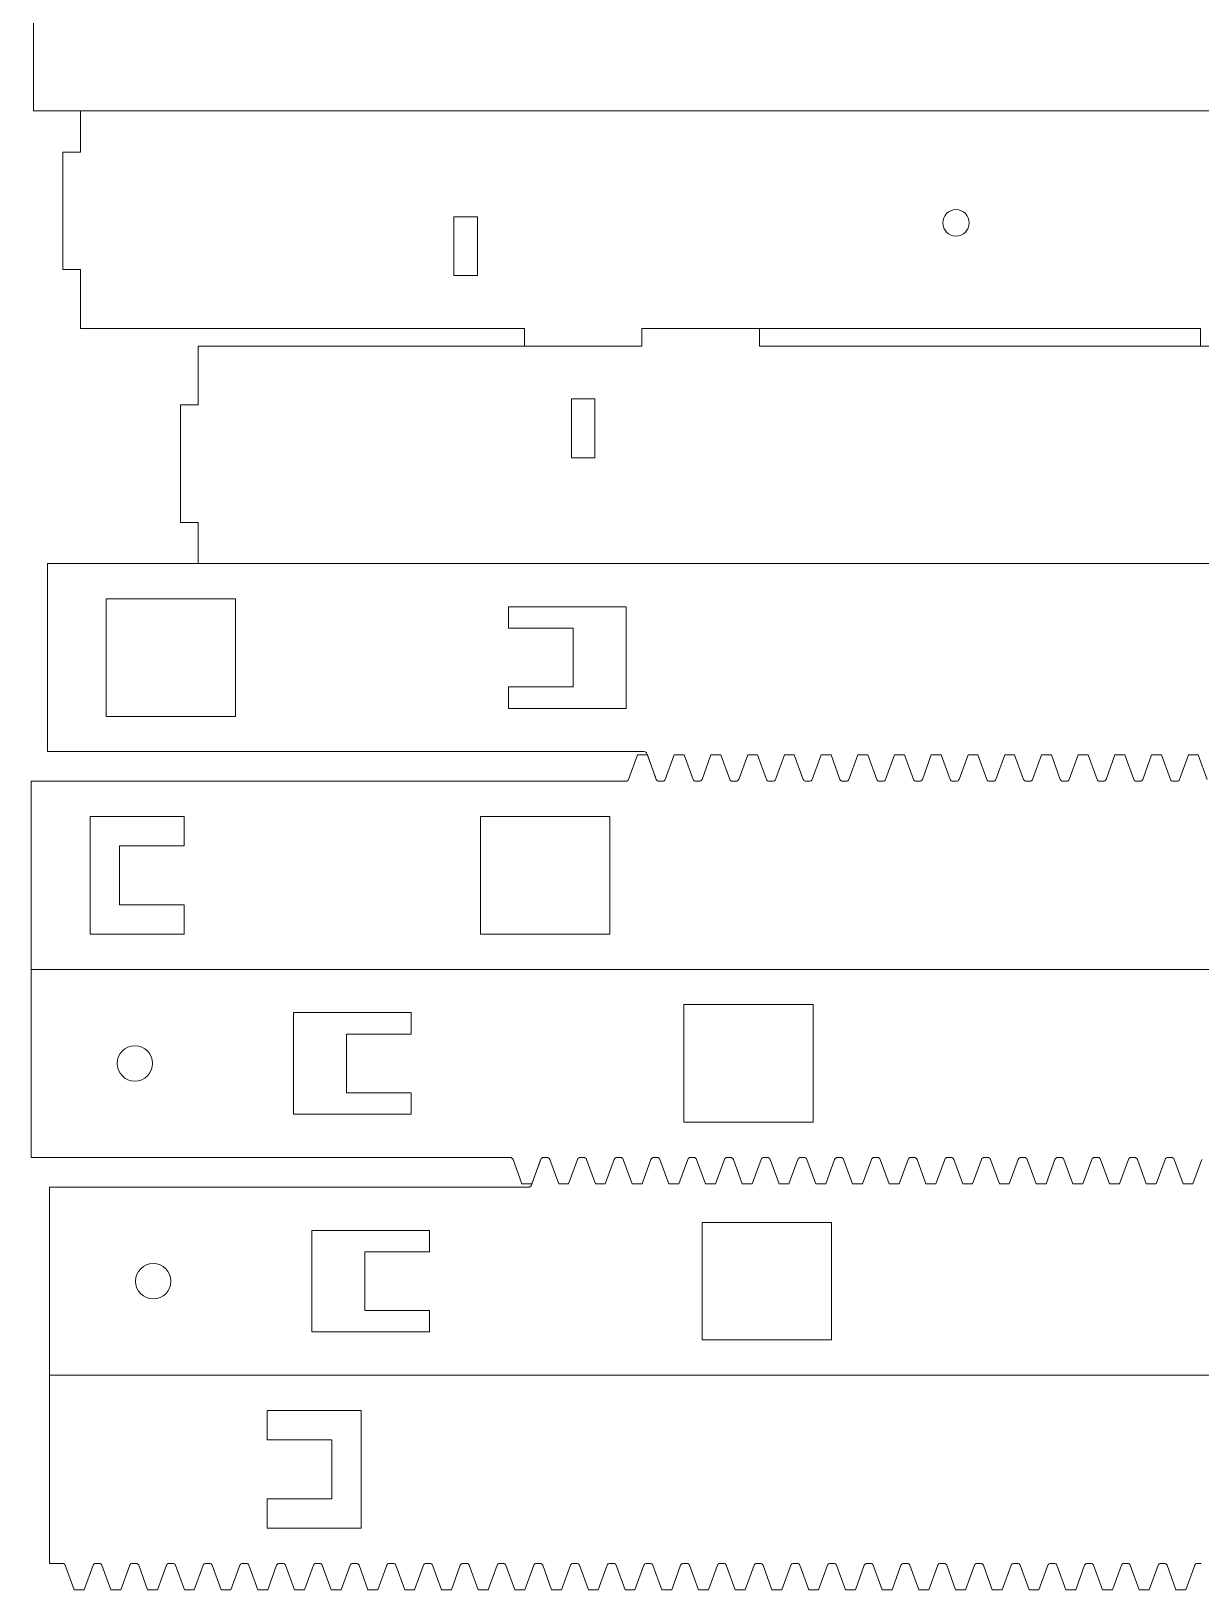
# Model space of a CAD drawing. Header units: millimetres. Extents: x -605 to 605, y -148 to 150.
# Drawn here: x -604.6 to -505.1, y -145.6 to -13.1 of the extents above; entities that cross this region are included whole.
import ezdxf

# ---------------------------------------------------------------- set-up
doc = ezdxf.new("R2010")
doc.units = ezdxf.units.MM
doc.header["$MEASUREMENT"] = 0
doc.layers.add('Default', color=7, linetype='Continuous')
doc.layers.add('PHOTOGATE_OBSTRU', color=7, linetype='Continuous')

msp = doc.modelspace()

# ---------------------------------------------------------------- linework, layer by layer
at = {"layer": 'Default', "lineweight": 9}
for points in [[(-553.7861, -76.7102), (-553.027, -74.6247), (-552.1842, -74.6247), (-551.4251, -76.7102)], [(-550.6633, -76.7102), (-549.9042, -74.6247), (-549.0614, -74.6247), (-548.3023, -76.7102)], [(-547.5405, -76.7102), (-546.7814, -74.6247), (-545.9386, -74.6247), (-545.1795, -76.7102)], [(-544.4177, -76.7102), (-543.6586, -74.6247), (-542.8158, -74.6247), (-542.0567, -76.7102)], [(-541.2949, -76.7102), (-540.5358, -74.6247), (-539.6929, -74.6247), (-538.9339, -76.7102)], [(-538.1721, -76.7102), (-537.413, -74.6247), (-536.5701, -74.6247), (-535.8111, -76.7102)], [(-535.0493, -76.7102), (-534.2902, -74.6247), (-533.4473, -74.6247), (-532.6883, -76.7102)], [(-531.9264, -76.7102), (-531.1674, -74.6247), (-530.3245, -74.6247), (-529.5655, -76.7102)], [(-528.8036, -76.7102), (-528.0446, -74.6247), (-527.2017, -74.6247), (-526.4427, -76.7102)], [(-525.6808, -76.7102), (-524.9218, -74.6247), (-524.0789, -74.6247), (-523.3199, -76.7102)], [(-522.558, -76.7102), (-521.799, -74.6247), (-520.9561, -74.6247), (-520.197, -76.7102)], [(-519.4352, -76.7102), (-518.6762, -74.6247), (-517.8333, -74.6247), (-517.0742, -76.7102)], [(-516.3124, -76.7102), (-515.5533, -74.6247), (-514.7105, -74.6247), (-513.9514, -76.7102)], [(-513.1896, -76.7102), (-512.4305, -74.6247), (-511.5877, -74.6247), (-510.8286, -76.7102)], [(-510.0668, -76.7102), (-509.3077, -74.6247), (-508.4649, -74.6247), (-507.7058, -76.7102)], [(-506.944, -76.7102), (-506.1849, -74.6247), (-505.3421, -74.6247), (-504.583, -76.7102)], [(-373.1902, -76.8747), (-322.2778, -76.8747), (-322.2778, -92.8747), (-604.5804, -92.8747), (-604.5804, -76.8747), (-554.021, -76.8747)], [(-551.1902, -76.8747), (-550.8982, -76.8747)], [(-548.0674, -76.8747), (-547.7754, -76.8747)], [(-544.9446, -76.8747), (-544.6526, -76.8747)], [(-541.8218, -76.8747), (-541.5298, -76.8747)], [(-538.699, -76.8747), (-538.407, -76.8747)], [(-535.5762, -76.8747), (-535.2842, -76.8747)], [(-532.4533, -76.8747), (-532.1614, -76.8747)], [(-529.3305, -76.8747), (-529.0386, -76.8747)], [(-526.2077, -76.8747), (-525.9158, -76.8747)], [(-523.0849, -76.8747), (-522.7929, -76.8747)], [(-519.9621, -76.8747), (-519.6701, -76.8747)], [(-516.8393, -76.8747), (-516.5473, -76.8747)], [(-513.7165, -76.8747), (-513.4245, -76.8747)], [(-510.5937, -76.8747), (-510.3017, -76.8747)], [(-507.4709, -76.8747), (-507.1789, -76.8747)], [(-383.0137, -108.8747), (-381.9136, -108.8747), (-381.9136, -92.8747), (-604.5804, -92.8747), (-604.5804, -108.8747), (-563.8446, -108.8747)], [(-563.6096, -109.0392), (-562.8506, -111.1247), (-562.0077, -111.1247), (-561.2486, -109.0392)], [(-561.0137, -108.8747), (-560.7217, -108.8747)], [(-560.4868, -109.0392), (-559.7278, -111.1247), (-558.8849, -111.1247), (-558.1258, -109.0392)], [(-557.8909, -108.8747), (-557.5989, -108.8747)], [(-557.364, -109.0392), (-556.605, -111.1247), (-555.7621, -111.1247), (-555.003, -109.0392)], [(-554.7681, -108.8747), (-554.4761, -108.8747)], [(-554.2412, -109.0392), (-553.4821, -111.1247), (-552.6393, -111.1247), (-551.8802, -109.0392)], [(-551.6453, -108.8747), (-551.3533, -108.8747)], [(-551.1184, -109.0392), (-550.3593, -111.1247), (-549.5165, -111.1247), (-548.7574, -109.0392)], [(-548.5225, -108.8747), (-548.2305, -108.8747)], [(-547.9956, -109.0392), (-547.2365, -111.1247), (-546.3937, -111.1247), (-545.6346, -109.0392)], [(-545.3997, -108.8747), (-545.1077, -108.8747)], [(-544.8728, -109.0392), (-544.1137, -111.1247), (-543.2709, -111.1247), (-542.5118, -109.0392)], [(-542.2769, -108.8747), (-541.9849, -108.8747)], [(-541.75, -109.0392), (-540.9909, -111.1247), (-540.1481, -111.1247), (-539.389, -109.0392)], [(-539.1541, -108.8747), (-538.8621, -108.8747)], [(-538.6272, -109.0392), (-537.8681, -111.1247), (-537.0253, -111.1247), (-536.2662, -109.0392)], [(-536.0313, -108.8747), (-535.7393, -108.8747)], [(-535.5044, -109.0392), (-534.7453, -111.1247), (-533.9024, -111.1247), (-533.1434, -109.0392)], [(-532.9085, -108.8747), (-532.6165, -108.8747)], [(-532.3816, -109.0392), (-531.6225, -111.1247), (-530.7796, -111.1247), (-530.0206, -109.0392)], [(-529.7857, -108.8747), (-529.4937, -108.8747)], [(-529.2588, -109.0392), (-528.4997, -111.1247), (-527.6568, -111.1247), (-526.8978, -109.0392)], [(-526.6628, -108.8747), (-526.3709, -108.8747)], [(-526.1359, -109.0392), (-525.3769, -111.1247), (-524.534, -111.1247), (-523.775, -109.0392)], [(-523.54, -108.8747), (-523.2481, -108.8747)], [(-523.0131, -109.0392), (-522.2541, -111.1247), (-521.4112, -111.1247), (-520.6522, -109.0392)], [(-520.4172, -108.8747), (-520.1253, -108.8747)], [(-519.8903, -109.0392), (-519.1313, -111.1247), (-518.2884, -111.1247), (-517.5294, -109.0392)], [(-517.2944, -108.8747), (-517.0024, -108.8747)], [(-516.7675, -109.0392), (-516.0085, -111.1247), (-515.1656, -111.1247), (-514.4065, -109.0392)], [(-514.1716, -108.8747), (-513.8796, -108.8747)], [(-513.6447, -109.0392), (-512.8857, -111.1247), (-512.0428, -111.1247), (-511.2837, -109.0392)], [(-511.0488, -108.8747), (-510.7568, -108.8747)], [(-510.5219, -109.0392), (-509.7628, -111.1247), (-508.92, -111.1247), (-508.1609, -109.0392)], [(-507.926, -108.8747), (-507.634, -108.8747)], [(-507.3991, -109.0392), (-506.64, -111.1247), (-505.7972, -111.1247), (-505.0381, -109.0392)], [(-601.9193, -143.3968), (-603.0194, -143.3968), (-603.0194, -127.3968)], [(-599.3234, -143.5613), (-600.0825, -145.6468), (-600.9253, -145.6468), (-601.6844, -143.5613)], [(-598.7965, -143.3968), (-599.0885, -143.3968)], [(-596.2006, -143.5613), (-596.9596, -145.6468), (-597.8025, -145.6468), (-598.5616, -143.5613)], [(-595.6737, -143.3968), (-595.9657, -143.3968)], [(-593.0778, -143.5613), (-593.8368, -145.6468), (-594.6797, -145.6468), (-595.4388, -143.5613)], [(-592.5509, -143.3968), (-592.8429, -143.3968)], [(-589.955, -143.5613), (-590.714, -145.6468), (-591.5569, -145.6468), (-592.3159, -143.5613)], [(-589.4281, -143.3968), (-589.72, -143.3968)], [(-586.8322, -143.5613), (-587.5912, -145.6468), (-588.4341, -145.6468), (-589.1931, -143.5613)], [(-586.3053, -143.3968), (-586.5972, -143.3968)], [(-583.7094, -143.5613), (-584.4684, -145.6468), (-585.3113, -145.6468), (-586.0703, -143.5613)], [(-583.1824, -143.3968), (-583.4744, -143.3968)], [(-580.5865, -143.5613), (-581.3456, -145.6468), (-582.1885, -145.6468), (-582.9475, -143.5613)], [(-580.0596, -143.3968), (-580.3516, -143.3968)], [(-577.4637, -143.5613), (-578.2228, -145.6468), (-579.0657, -145.6468), (-579.8247, -143.5613)], [(-576.9368, -143.3968), (-577.2288, -143.3968)], [(-574.3409, -143.5613), (-575.1, -145.6468), (-575.9429, -145.6468), (-576.7019, -143.5613)], [(-573.814, -143.3968), (-574.106, -143.3968)], [(-571.2181, -143.5613), (-571.9772, -145.6468), (-572.82, -145.6468), (-573.5791, -143.5613)], [(-570.6912, -143.3968), (-570.9832, -143.3968)], [(-568.0953, -143.5613), (-568.8544, -145.6468), (-569.6972, -145.6468), (-570.4563, -143.5613)], [(-567.5684, -143.3968), (-567.8604, -143.3968)], [(-564.9725, -143.5613), (-565.7316, -145.6468), (-566.5744, -145.6468), (-567.3335, -143.5613)], [(-564.4456, -143.3968), (-564.7376, -143.3968)], [(-561.8497, -143.5613), (-562.6088, -145.6468), (-563.4516, -145.6468), (-564.2107, -143.5613)], [(-561.3228, -143.3968), (-561.6148, -143.3968)], [(-558.7269, -143.5613), (-559.486, -145.6468), (-560.3288, -145.6468), (-561.0879, -143.5613)], [(-558.2, -143.3968), (-558.492, -143.3968)], [(-555.6041, -143.5613), (-556.3632, -145.6468), (-557.206, -145.6468), (-557.9651, -143.5613)], [(-555.0772, -143.3968), (-555.3692, -143.3968)], [(-552.4813, -143.5613), (-553.2403, -145.6468), (-554.0832, -145.6468), (-554.8423, -143.5613)], [(-551.9544, -143.3968), (-552.2464, -143.3968)], [(-549.3585, -143.5613), (-550.1175, -145.6468), (-550.9604, -145.6468), (-551.7195, -143.5613)], [(-548.8316, -143.3968), (-549.1236, -143.3968)], [(-546.2357, -143.5613), (-546.9947, -145.6468), (-547.8376, -145.6468), (-548.5966, -143.5613)], [(-545.7088, -143.3968), (-546.0007, -143.3968)], [(-543.1129, -143.5613), (-543.8719, -145.6468), (-544.7148, -145.6468), (-545.4738, -143.5613)], [(-542.586, -143.3968), (-542.8779, -143.3968)], [(-539.9901, -143.5613), (-540.7491, -145.6468), (-541.592, -145.6468), (-542.351, -143.5613)], [(-539.4632, -143.3968), (-539.7551, -143.3968)], [(-536.8672, -143.5613), (-537.6263, -145.6468), (-538.4692, -145.6468), (-539.2282, -143.5613)], [(-536.3403, -143.3968), (-536.6323, -143.3968)], [(-533.7444, -143.5613), (-534.5035, -145.6468), (-535.3464, -145.6468), (-536.1054, -143.5613)], [(-533.2175, -143.3968), (-533.5095, -143.3968)], [(-530.6216, -143.5613), (-531.3807, -145.6468), (-532.2236, -145.6468), (-532.9826, -143.5613)], [(-530.0947, -143.3968), (-530.3867, -143.3968)], [(-527.4988, -143.5613), (-528.2579, -145.6468), (-529.1007, -145.6468), (-529.8598, -143.5613)], [(-526.9719, -143.3968), (-527.2639, -143.3968)], [(-524.376, -143.5613), (-525.1351, -145.6468), (-525.9779, -145.6468), (-526.737, -143.5613)], [(-523.8491, -143.3968), (-524.1411, -143.3968)], [(-521.2532, -143.5613), (-522.0123, -145.6468), (-522.8551, -145.6468), (-523.6142, -143.5613)], [(-520.7263, -143.3968), (-521.0183, -143.3968)], [(-518.1304, -143.5613), (-518.8895, -145.6468), (-519.7323, -145.6468), (-520.4914, -143.5613)], [(-517.6035, -143.3968), (-517.8955, -143.3968)], [(-515.0076, -143.5613), (-515.7667, -145.6468), (-516.6095, -145.6468), (-517.3686, -143.5613)], [(-514.4807, -143.3968), (-514.7727, -143.3968)], [(-511.8848, -143.5613), (-512.6439, -145.6468), (-513.4867, -145.6468), (-514.2458, -143.5613)], [(-511.3579, -143.3968), (-511.6499, -143.3968)], [(-508.762, -143.5613), (-509.521, -145.6468), (-510.3639, -145.6468), (-511.123, -143.5613)], [(-508.2351, -143.3968), (-508.5271, -143.3968)], [(-505.6392, -143.5613), (-506.3982, -145.6468), (-507.2411, -145.6468), (-508.0002, -143.5613)], [(-505.1123, -143.3968), (-505.4043, -143.3968)]]:
    msp.add_lwpolyline(points, dxfattribs=at)
at = {"layer": 'Default', "color": 240, "lineweight": 9}
for points in [[(-591.5783, -79.8747), (-591.5783, -82.3747), (-597.0783, -82.3747), (-597.0783, -87.3747), (-591.5783, -87.3747), (-591.5783, -89.8747), (-599.5783, -89.8747), (-599.5783, -79.8747), (-591.5783, -79.8747)], [(-555.3773, -89.8747), (-555.3773, -79.8747), (-566.3773, -79.8747), (-566.3773, -89.8747), (-555.3773, -89.8747)], [(-577.7795, -98.3747), (-572.2795, -98.3747), (-572.2795, -96.5552), (-582.2795, -96.5552), (-582.2795, -105.1942), (-572.2795, -105.1942), (-572.2795, -103.3747), (-577.7795, -103.3747), (-577.7795, -98.3747)], [(-538.0822, -95.8747), (-538.0822, -105.8747), (-549.0822, -105.8747), (-549.0822, -95.8747), (-538.0822, -95.8747)], [(-584.5212, -130.3968), (-584.5212, -132.8968), (-579.0212, -132.8968), (-579.0212, -137.8968), (-584.5212, -137.8968), (-584.5212, -140.3968), (-576.5212, -140.3968), (-576.5212, -130.3968), (-584.5212, -130.3968)]]:
    msp.add_lwpolyline(points, dxfattribs=at)
at = {"layer": 'Default', "lineweight": 9}
for points in [[(-554.021, -76.8747), (-553.9159, -76.8748), (-553.822, -76.809), (-553.7861, -76.7102)], [(-551.4251, -76.7102), (-551.3892, -76.809), (-551.2953, -76.8748), (-551.1902, -76.8747)], [(-550.8982, -76.8747), (-550.7931, -76.8748), (-550.6992, -76.809), (-550.6633, -76.7102)], [(-548.3023, -76.7102), (-548.2664, -76.809), (-548.1725, -76.8748), (-548.0674, -76.8747)], [(-547.7754, -76.8747), (-547.6703, -76.8748), (-547.5764, -76.809), (-547.5405, -76.7102)], [(-545.1795, -76.7102), (-545.1436, -76.809), (-545.0497, -76.8748), (-544.9446, -76.8747)], [(-544.6526, -76.8747), (-544.5475, -76.8748), (-544.4536, -76.809), (-544.4177, -76.7102)], [(-542.0567, -76.7102), (-542.0207, -76.809), (-541.9269, -76.8748), (-541.8218, -76.8747)], [(-541.5298, -76.8747), (-541.4247, -76.8748), (-541.3308, -76.809), (-541.2949, -76.7102)], [(-538.9339, -76.7102), (-538.8979, -76.809), (-538.8041, -76.8748), (-538.699, -76.8747)], [(-538.407, -76.8747), (-538.3019, -76.8748), (-538.208, -76.809), (-538.1721, -76.7102)], [(-535.8111, -76.7102), (-535.7751, -76.809), (-535.6813, -76.8748), (-535.5762, -76.8747)], [(-535.2842, -76.8747), (-535.1791, -76.8748), (-535.0852, -76.809), (-535.0493, -76.7102)], [(-532.6883, -76.7102), (-532.6523, -76.809), (-532.5584, -76.8748), (-532.4533, -76.8747)], [(-532.1614, -76.8747), (-532.0563, -76.8748), (-531.9624, -76.809), (-531.9264, -76.7102)], [(-529.5655, -76.7102), (-529.5295, -76.809), (-529.4356, -76.8748), (-529.3305, -76.8747)], [(-529.0386, -76.8747), (-528.9335, -76.8748), (-528.8396, -76.809), (-528.8036, -76.7102)], [(-526.4427, -76.7102), (-526.4067, -76.809), (-526.3128, -76.8748), (-526.2077, -76.8747)], [(-525.9158, -76.8747), (-525.8107, -76.8748), (-525.7168, -76.809), (-525.6808, -76.7102)], [(-523.3199, -76.7102), (-523.2839, -76.809), (-523.19, -76.8748), (-523.0849, -76.8747)], [(-522.7929, -76.8747), (-522.6878, -76.8748), (-522.594, -76.809), (-522.558, -76.7102)], [(-520.197, -76.7102), (-520.1611, -76.809), (-520.0672, -76.8748), (-519.9621, -76.8747)], [(-519.6701, -76.8747), (-519.565, -76.8748), (-519.4712, -76.809), (-519.4352, -76.7102)], [(-517.0742, -76.7102), (-517.0383, -76.809), (-516.9444, -76.8748), (-516.8393, -76.8747)], [(-516.5473, -76.8747), (-516.4422, -76.8748), (-516.3484, -76.809), (-516.3124, -76.7102)], [(-513.9514, -76.7102), (-513.9155, -76.809), (-513.8216, -76.8748), (-513.7165, -76.8747)], [(-513.4245, -76.8747), (-513.3194, -76.8748), (-513.2255, -76.809), (-513.1896, -76.7102)], [(-510.8286, -76.7102), (-510.7927, -76.809), (-510.6988, -76.8748), (-510.5937, -76.8747)], [(-510.3017, -76.8747), (-510.1966, -76.8748), (-510.1027, -76.809), (-510.0668, -76.7102)], [(-507.7058, -76.7102), (-507.6699, -76.809), (-507.576, -76.8748), (-507.4709, -76.8747)], [(-507.1789, -76.8747), (-507.0738, -76.8748), (-506.9799, -76.809), (-506.944, -76.7102)], [(-563.8446, -108.8747), (-563.7395, -108.8748), (-563.6456, -108.9406), (-563.6096, -109.0392)], [(-561.2486, -109.0392), (-561.2127, -108.9406), (-561.1188, -108.8748), (-561.0137, -108.8747)], [(-560.7217, -108.8747), (-560.6166, -108.8748), (-560.5228, -108.9406), (-560.4868, -109.0392)], [(-558.1258, -109.0392), (-558.0899, -108.9406), (-557.996, -108.8748), (-557.8909, -108.8747)], [(-557.5989, -108.8747), (-557.4938, -108.8748), (-557.4, -108.9406), (-557.364, -109.0392)], [(-555.003, -109.0392), (-554.9671, -108.9406), (-554.8732, -108.8748), (-554.7681, -108.8747)], [(-554.4761, -108.8747), (-554.371, -108.8748), (-554.2772, -108.9406), (-554.2412, -109.0392)], [(-551.8802, -109.0392), (-551.8443, -108.9406), (-551.7504, -108.8748), (-551.6453, -108.8747)], [(-551.3533, -108.8747), (-551.2482, -108.8748), (-551.1543, -108.9406), (-551.1184, -109.0392)], [(-548.7574, -109.0392), (-548.7215, -108.9406), (-548.6276, -108.8748), (-548.5225, -108.8747)], [(-548.2305, -108.8747), (-548.1254, -108.8748), (-548.0315, -108.9406), (-547.9956, -109.0392)], [(-545.6346, -109.0392), (-545.5987, -108.9406), (-545.5048, -108.8748), (-545.3997, -108.8747)], [(-545.1077, -108.8747), (-545.0026, -108.8748), (-544.9087, -108.9406), (-544.8728, -109.0392)], [(-542.5118, -109.0392), (-542.4759, -108.9406), (-542.382, -108.8748), (-542.2769, -108.8747)], [(-541.9849, -108.8747), (-541.8798, -108.8748), (-541.7859, -108.9406), (-541.75, -109.0392)], [(-539.389, -109.0392), (-539.3531, -108.9406), (-539.2592, -108.8748), (-539.1541, -108.8747)], [(-538.8621, -108.8747), (-538.757, -108.8748), (-538.6631, -108.9406), (-538.6272, -109.0392)], [(-536.2662, -109.0392), (-536.2302, -108.9406), (-536.1364, -108.8748), (-536.0313, -108.8747)], [(-535.7393, -108.8747), (-535.6342, -108.8748), (-535.5403, -108.9406), (-535.5044, -109.0392)], [(-533.1434, -109.0392), (-533.1074, -108.9406), (-533.0136, -108.8748), (-532.9085, -108.8747)], [(-532.6165, -108.8747), (-532.5114, -108.8748), (-532.4175, -108.9406), (-532.3816, -109.0392)], [(-530.0206, -109.0392), (-529.9846, -108.9406), (-529.8908, -108.8748), (-529.7857, -108.8747)], [(-529.4937, -108.8747), (-529.3886, -108.8748), (-529.2947, -108.9406), (-529.2588, -109.0392)], [(-526.8978, -109.0392), (-526.8618, -108.9406), (-526.7679, -108.8748), (-526.6628, -108.8747)], [(-526.3709, -108.8747), (-526.2658, -108.8748), (-526.1719, -108.9406), (-526.1359, -109.0392)], [(-523.775, -109.0392), (-523.739, -108.9406), (-523.6451, -108.8748), (-523.54, -108.8747)], [(-523.2481, -108.8747), (-523.143, -108.8748), (-523.0491, -108.9406), (-523.0131, -109.0392)], [(-520.6522, -109.0392), (-520.6162, -108.9406), (-520.5223, -108.8748), (-520.4172, -108.8747)], [(-520.1253, -108.8747), (-520.0202, -108.8748), (-519.9263, -108.9406), (-519.8903, -109.0392)], [(-517.5294, -109.0392), (-517.4934, -108.9406), (-517.3995, -108.8748), (-517.2944, -108.8747)], [(-517.0024, -108.8747), (-516.8973, -108.8748), (-516.8035, -108.9406), (-516.7675, -109.0392)], [(-514.4065, -109.0392), (-514.3706, -108.9406), (-514.2767, -108.8748), (-514.1716, -108.8747)], [(-513.8796, -108.8747), (-513.7745, -108.8748), (-513.6807, -108.9406), (-513.6447, -109.0392)], [(-511.2837, -109.0392), (-511.2478, -108.9406), (-511.1539, -108.8748), (-511.0488, -108.8747)], [(-510.7568, -108.8747), (-510.6517, -108.8748), (-510.5579, -108.9406), (-510.5219, -109.0392)], [(-508.1609, -109.0392), (-508.125, -108.9406), (-508.0311, -108.8748), (-507.926, -108.8747)], [(-507.634, -108.8747), (-507.5289, -108.8748), (-507.435, -108.9406), (-507.3991, -109.0392)], [(-601.6844, -143.5613), (-601.7203, -143.4627), (-601.8142, -143.3969), (-601.9193, -143.3968)], [(-599.0885, -143.3968), (-599.1936, -143.3969), (-599.2874, -143.4627), (-599.3234, -143.5613)], [(-598.5616, -143.5613), (-598.5975, -143.4627), (-598.6914, -143.3969), (-598.7965, -143.3968)], [(-595.9657, -143.3968), (-596.0708, -143.3969), (-596.1646, -143.4627), (-596.2006, -143.5613)], [(-595.4388, -143.5613), (-595.4747, -143.4627), (-595.5686, -143.3969), (-595.6737, -143.3968)], [(-592.8429, -143.3968), (-592.948, -143.3969), (-593.0418, -143.4627), (-593.0778, -143.5613)], [(-592.3159, -143.5613), (-592.3519, -143.4627), (-592.4458, -143.3969), (-592.5509, -143.3968)], [(-589.72, -143.3968), (-589.8251, -143.3969), (-589.919, -143.4627), (-589.955, -143.5613)], [(-589.1931, -143.5613), (-589.2291, -143.4627), (-589.323, -143.3969), (-589.4281, -143.3968)], [(-586.5972, -143.3968), (-586.7023, -143.3969), (-586.7962, -143.4627), (-586.8322, -143.5613)], [(-586.0703, -143.5613), (-586.1063, -143.4627), (-586.2002, -143.3969), (-586.3053, -143.3968)], [(-583.4744, -143.3968), (-583.5795, -143.3969), (-583.6734, -143.4627), (-583.7094, -143.5613)], [(-582.9475, -143.5613), (-582.9835, -143.4627), (-583.0774, -143.3969), (-583.1824, -143.3968)], [(-580.3516, -143.3968), (-580.4567, -143.3969), (-580.5506, -143.4627), (-580.5865, -143.5613)], [(-579.8247, -143.5613), (-579.8607, -143.4627), (-579.9545, -143.3969), (-580.0596, -143.3968)], [(-577.2288, -143.3968), (-577.3339, -143.3969), (-577.4278, -143.4627), (-577.4637, -143.5613)], [(-576.7019, -143.5613), (-576.7379, -143.4627), (-576.8317, -143.3969), (-576.9368, -143.3968)], [(-574.106, -143.3968), (-574.2111, -143.3969), (-574.305, -143.4627), (-574.3409, -143.5613)], [(-573.5791, -143.5613), (-573.6151, -143.4627), (-573.7089, -143.3969), (-573.814, -143.3968)], [(-570.9832, -143.3968), (-571.0883, -143.3969), (-571.1822, -143.4627), (-571.2181, -143.5613)], [(-570.4563, -143.5613), (-570.4922, -143.4627), (-570.5861, -143.3969), (-570.6912, -143.3968)], [(-567.8604, -143.3968), (-567.9655, -143.3969), (-568.0594, -143.4627), (-568.0953, -143.5613)], [(-567.3335, -143.5613), (-567.3694, -143.4627), (-567.4633, -143.3969), (-567.5684, -143.3968)], [(-564.7376, -143.3968), (-564.8427, -143.3969), (-564.9366, -143.4627), (-564.9725, -143.5613)], [(-564.2107, -143.5613), (-564.2466, -143.4627), (-564.3405, -143.3969), (-564.4456, -143.3968)], [(-561.6148, -143.3968), (-561.7199, -143.3969), (-561.8138, -143.4627), (-561.8497, -143.5613)], [(-561.0879, -143.5613), (-561.1238, -143.4627), (-561.2177, -143.3969), (-561.3228, -143.3968)], [(-558.492, -143.3968), (-558.5971, -143.3969), (-558.691, -143.4627), (-558.7269, -143.5613)], [(-557.9651, -143.5613), (-558.001, -143.4627), (-558.0949, -143.3969), (-558.2, -143.3968)], [(-555.3692, -143.3968), (-555.4743, -143.3969), (-555.5681, -143.4627), (-555.6041, -143.5613)], [(-554.8423, -143.5613), (-554.8782, -143.4627), (-554.9721, -143.3969), (-555.0772, -143.3968)], [(-552.2464, -143.3968), (-552.3515, -143.3969), (-552.4453, -143.4627), (-552.4813, -143.5613)], [(-551.7195, -143.5613), (-551.7554, -143.4627), (-551.8493, -143.3969), (-551.9544, -143.3968)], [(-549.1236, -143.3968), (-549.2287, -143.3969), (-549.3225, -143.4627), (-549.3585, -143.5613)], [(-548.5966, -143.5613), (-548.6326, -143.4627), (-548.7265, -143.3969), (-548.8316, -143.3968)], [(-546.0007, -143.3968), (-546.1058, -143.3969), (-546.1997, -143.4627), (-546.2357, -143.5613)], [(-545.4738, -143.5613), (-545.5098, -143.4627), (-545.6037, -143.3969), (-545.7088, -143.3968)], [(-542.8779, -143.3968), (-542.983, -143.3969), (-543.0769, -143.4627), (-543.1129, -143.5613)], [(-542.351, -143.5613), (-542.387, -143.4627), (-542.4809, -143.3969), (-542.586, -143.3968)], [(-539.7551, -143.3968), (-539.8602, -143.3969), (-539.9541, -143.4627), (-539.9901, -143.5613)], [(-539.2282, -143.5613), (-539.2642, -143.4627), (-539.3581, -143.3969), (-539.4632, -143.3968)], [(-536.6323, -143.3968), (-536.7374, -143.3969), (-536.8313, -143.4627), (-536.8672, -143.5613)], [(-536.1054, -143.5613), (-536.1414, -143.4627), (-536.2352, -143.3969), (-536.3403, -143.3968)], [(-533.5095, -143.3968), (-533.6146, -143.3969), (-533.7085, -143.4627), (-533.7444, -143.5613)], [(-532.9826, -143.5613), (-533.0186, -143.4627), (-533.1124, -143.3969), (-533.2175, -143.3968)], [(-530.3867, -143.3968), (-530.4918, -143.3969), (-530.5857, -143.4627), (-530.6216, -143.5613)], [(-529.8598, -143.5613), (-529.8958, -143.4627), (-529.9896, -143.3969), (-530.0947, -143.3968)], [(-527.2639, -143.3968), (-527.369, -143.3969), (-527.4629, -143.4627), (-527.4988, -143.5613)], [(-526.737, -143.5613), (-526.7729, -143.4627), (-526.8668, -143.3969), (-526.9719, -143.3968)], [(-524.1411, -143.3968), (-524.2462, -143.3969), (-524.3401, -143.4627), (-524.376, -143.5613)], [(-523.6142, -143.5613), (-523.6501, -143.4627), (-523.744, -143.3969), (-523.8491, -143.3968)], [(-521.0183, -143.3968), (-521.1234, -143.3969), (-521.2173, -143.4627), (-521.2532, -143.5613)], [(-520.4914, -143.5613), (-520.5273, -143.4627), (-520.6212, -143.3969), (-520.7263, -143.3968)], [(-517.8955, -143.3968), (-518.0006, -143.3969), (-518.0945, -143.4627), (-518.1304, -143.5613)], [(-517.3686, -143.5613), (-517.4045, -143.4627), (-517.4984, -143.3969), (-517.6035, -143.3968)], [(-514.7727, -143.3968), (-514.8778, -143.3969), (-514.9717, -143.4627), (-515.0076, -143.5613)], [(-514.2458, -143.5613), (-514.2817, -143.4627), (-514.3756, -143.3969), (-514.4807, -143.3968)], [(-511.6499, -143.3968), (-511.755, -143.3969), (-511.8488, -143.4627), (-511.8848, -143.5613)], [(-511.123, -143.5613), (-511.1589, -143.4627), (-511.2528, -143.3969), (-511.3579, -143.3968)], [(-508.5271, -143.3968), (-508.6322, -143.3969), (-508.726, -143.4627), (-508.762, -143.5613)], [(-508.0002, -143.5613), (-508.0361, -143.4627), (-508.13, -143.3969), (-508.2351, -143.3968)], [(-505.4043, -143.3968), (-505.5094, -143.3969), (-505.6032, -143.4627), (-505.6392, -143.5613)]]:
    msp.add_open_spline(points, degree=3, dxfattribs=at)
at = {"layer": 'Default', "color": 240, "lineweight": 9}
msp.add_open_spline([(-594.2648, -100.8748), (-594.2648, -101.7032), (-594.9364, -102.3748), (-595.7648, -102.3748), (-596.5932, -102.3748), (-597.2648, -101.7032), (-597.2648, -100.8748), (-597.2648, -100.0464), (-596.5932, -99.3748), (-595.7648, -99.3748), (-594.9364, -99.3748), (-594.2648, -100.0464), (-594.2648, -100.8748)], degree=3, knots=[0, 0, 0, 0, 1, 1, 1, 2, 2, 2, 3, 3, 3, 4, 4, 4, 4], dxfattribs=at)
at = {"layer": 'PHOTOGATE_OBSTRU', "color": 250, "lineweight": 9}
for points in [[(-389.3934, -5.3552), (-401.3934, -5.3552), (-401.3934, 8.1448), (-411.3934, 8.1448), (-411.3934, -5.3552), (-582.3934, -5.3552), (-582.3934, 8.1448), (-592.3934, 8.1448), (-592.3934, -5.3552), (-604.3934, -5.3552), (-604.3934, -19.8552), (-389.3934, -19.8552), (-389.3934, -5.3552)], [(-562.6435, -39.8552), (-562.6435, -38.3552), (-600.3935, -38.3552), (-600.3935, -33.3552), (-601.8935, -33.3552), (-601.8935, -23.3552), (-600.3935, -23.3552), (-600.3935, -19.8552), (-342.3935, -19.8552), (-342.3935, -23.3552), (-340.8935, -23.3552), (-340.8935, -33.3552), (-342.3935, -33.3552), (-342.3935, -38.3552), (-380.1435, -38.3552), (-380.1435, -39.8552), (-427.6435, -39.8552), (-427.6435, -38.3552)], [(-505.1435, -39.8552), (-505.1435, -38.3552), (-552.6435, -38.3552), (-552.6435, -39.8552), (-590.3935, -39.8552), (-590.3935, -44.8552), (-591.8935, -44.8552), (-591.8935, -54.8552), (-590.3935, -54.8552), (-590.3935, -58.3552)], [(-447.6436, -39.8552), (-447.6435, -38.3552), (-495.1435, -38.3552), (-495.1435, -39.8552), (-542.6435, -39.8552), (-542.6435, -38.3552)]]:
    msp.add_lwpolyline(points, dxfattribs=at)
at = {"layer": 'PHOTOGATE_OBSTRU', "color": 240, "lineweight": 9}
for points in [[(-568.6435, -33.8547), (-566.6435, -33.8547), (-566.6435, -28.8547), (-568.6435, -28.8547), (-568.6435, -33.8547)], [(-556.6435, -44.3557), (-558.6435, -44.3557), (-558.6435, -49.3557), (-556.6435, -49.3557), (-556.6435, -44.3557)], [(-598.1961, -61.3552), (-587.1961, -61.3552), (-587.1961, -71.3552), (-598.1961, -71.3552), (-598.1961, -61.3552)], [(-558.4953, -68.8552), (-563.9953, -68.8552), (-563.9953, -70.6747), (-553.9953, -70.6747), (-553.9953, -62.0358), (-563.9953, -62.0358), (-563.9953, -63.8552), (-558.4953, -63.8552), (-558.4953, -68.8552)], [(-576.2185, -121.8968), (-570.7185, -121.8968), (-570.7185, -123.7163), (-580.7185, -123.7163), (-580.7185, -115.0773), (-570.7185, -115.0773), (-570.7185, -116.8968), (-576.2185, -116.8968), (-576.2185, -121.8968)], [(-536.5212, -124.3968), (-536.5212, -114.3968), (-547.5212, -114.3968), (-547.5212, -124.3968), (-536.5212, -124.3968)]]:
    msp.add_lwpolyline(points, dxfattribs=at)
at = {"layer": 'PHOTOGATE_OBSTRU', "lineweight": 9}
for points in [[(-552.4601, -74.3552), (-603.1961, -74.3552), (-603.1961, -58.3552), (-320.8935, -58.3552), (-320.8935, -74.3552), (-371.6293, -74.3552)], [(-551.4662, -76.6052), (-552.2252, -74.5197)], [(-562.0486, -111.2323), (-561.2895, -109.1468)], [(-381.4527, -111.3968), (-380.3526, -111.3968), (-380.3526, -127.3968), (-603.0194, -127.3968), (-603.0194, -111.3968), (-562.2835, -111.3968)]]:
    msp.add_lwpolyline(points, dxfattribs=at)
at = {"layer": 'PHOTOGATE_OBSTRU', "color": 240, "lineweight": 9}
for points in [[(-527.0702, -29.3788), (-527.0702, -30.0001), (-526.5665, -30.5038), (-525.9452, -30.5038), (-525.3239, -30.5038), (-524.8202, -30.0001), (-524.8202, -29.3788), (-524.8202, -28.7575), (-525.3238, -28.2538), (-525.9453, -28.2538), (-526.5665, -28.2538), (-527.0702, -28.7574), (-527.0702, -29.3788)], [(-592.7038, -119.3969), (-592.7038, -118.5685), (-593.3754, -117.8969), (-594.2038, -117.8969), (-595.0322, -117.8969), (-595.7038, -118.5684), (-595.7038, -119.3969), (-595.7038, -120.2253), (-595.0322, -120.8969), (-594.2038, -120.8969), (-593.3754, -120.8969), (-592.7038, -120.2253), (-592.7038, -119.3969)]]:
    msp.add_open_spline(points, degree=3, knots=[0, 0, 0, 0, 1, 1, 1, 2, 2, 2, 3, 3, 3, 4, 4, 4, 4], dxfattribs=at)
at = {"layer": 'PHOTOGATE_OBSTRU', "lineweight": 9}
for points in [[(-552.2252, -74.5197), (-552.2612, -74.4211), (-552.3551, -74.3553), (-552.4601, -74.3552)], [(-562.2835, -111.3968), (-562.1784, -111.3969), (-562.0846, -111.3311), (-562.0486, -111.2323)]]:
    msp.add_open_spline(points, degree=3, dxfattribs=at)

doc.saveas('drawing.dxf')
